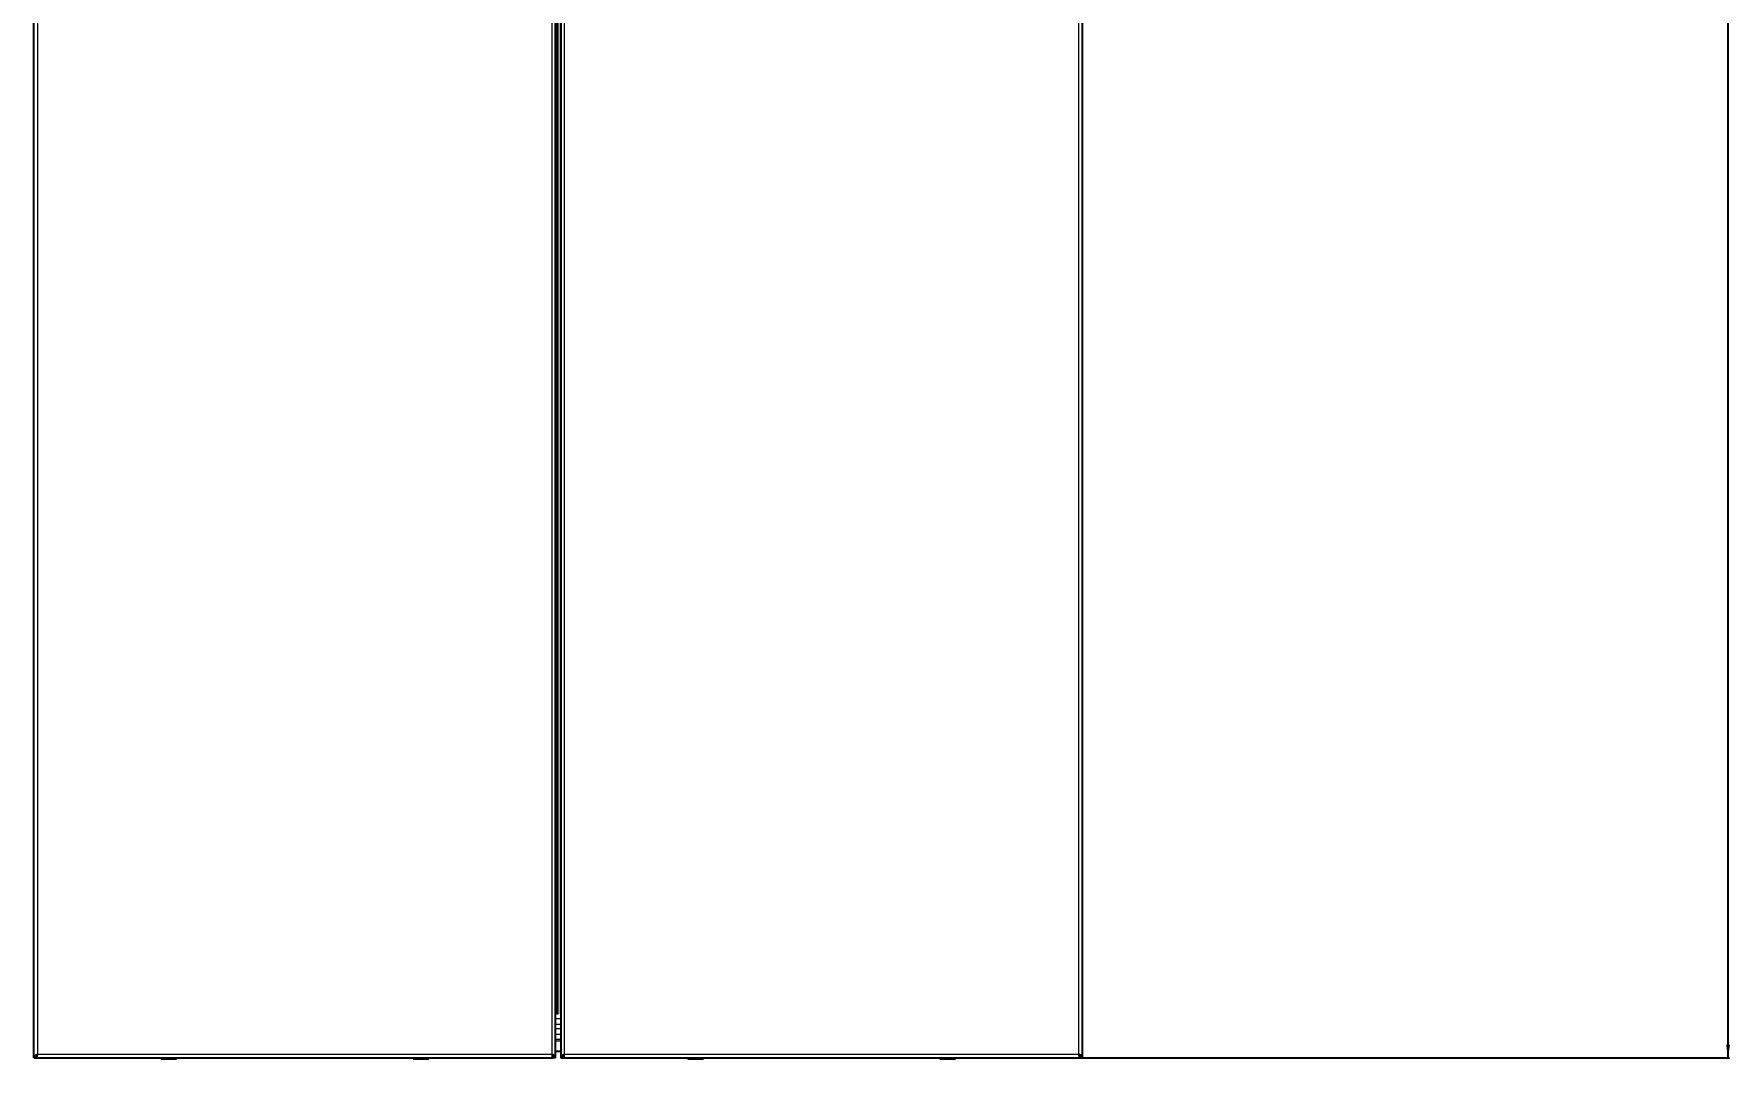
# Model space of a CAD drawing. Header units: millimetres. Extents: x -964 to 2908, y -1920 to 1219.
# Drawn here: x 1623 to 2908, y -1200 to -423 of the extents above; entities that cross this region are included whole.
import ezdxf

# ---------------------------------------------------------------- set-up
doc = ezdxf.new("R2010")
doc.units = ezdxf.units.MM
doc.layers.add('FORMAT', color=7, linetype='Continuous')
doc.styles.add('SLDTEXTSTYLE0', font='TXT', dxfattribs={"width": 0.75})
doc.dimstyles.new('SLDDIMSTYLE0', dxfattribs={"dimtxt": 20, "dimasz": 10, "dimexe": 0, "dimexo": 0.0625, "dimgap": 5, "dimtad": 2, "dimdec": 1, "dimrnd": 1e-09, "dimzin": 12, "dimdsep": 46, "dimtxsty": 'SLDTEXTSTYLE0', "dimsah": 1, "dimcen": 0.09, "dimadec": 0, "dimazin": 3, "dimtfac": 1, "dimtofl": 0, "dimtmove": 0, "dimatfit": 3, "dimfxl": 0, "dimfrac": 2, "dimtolj": 1, "dimtzin": 12, "dimarcsym": 0})

# ---------------------------------------------------------------- blocks, each defined once
blk = doc.blocks.new('_D')
at = {"layer": 'FORMAT'}
for p, q in [((2415, 756.3), (2907.2, 756.3)), ((2906.2, -1198.7), (2906.2, 756.3)), ((2415, -1198.7), (2907.2, -1198.7))]:
    blk.add_line(p, q, dxfattribs=at)
for points in [[(2906.2, 756.3), (2904.7, 746.3), (2907.7, 746.3)], [(2906.2, -1198.7), (2907.7, -1188.7), (2904.7, -1188.7)]]:
    blk.add_solid(points, dxfattribs=at)
at = {"layer": 'FORMAT', "insert": (2880.4, -250.8), "char_height": 20, "attachment_point": 1, "rotation": 90, "style": 'SLDTEXTSTYLE0'}
blk.add_mtext('1955', dxfattribs=at)

msp = doc.modelspace()

# ---------------------------------------------------------------- linework, layer by layer
at = {"color": 7, "linetype": 'Continuous', "lineweight": 25}
for p, q in [((1623.28, -1198.72), (1623.28, 756.28)), ((2018.28, -1198.72), (2018.28, 756.28)), ((2022.28, 756.28), (2022.28, -1198.72)), ((2417.28, -1198.72), (2417.28, 756.28)), ((2018.28, -1160.92), (2018.41, -1160.92)), ((2018.28, -1164.92), (2018.82, -1164.92)), ((2018.28, -1193.72), (2022.28, -1193.72)), ((1623.28, -1198.72), (1625.28, -1198.72)), ((1625.58, -1198.72), (1625.58, -1197.01)), ((1625.58, -1198.72), (2015.98, -1198.72)), ((1719.53, -1198.72), (1719.53, -1199.47)), ((1728.29, -1199.72), (1719.78, -1199.72)), ((1730.78, -1199.72), (1728.29, -1199.72)), ((1731.03, -1199.47), (1731.03, -1198.72)), ((1910.53, -1198.72), (1910.53, -1199.47)), ((1921.78, -1199.72), (1910.78, -1199.72)), ((1922.03, -1199.47), (1922.03, -1198.72)), ((2015.98, -1197), (2015.98, -1198.72)), ((2018.28, -1198.72), (2016.28, -1198.72)), ((2022.28, -1198.72), (2024.28, -1198.72)), ((2024.58, -1198.72), (2024.58, -1197.01)), ((2024.58, -1198.72), (2414.98, -1198.72)), ((2118.53, -1198.72), (2118.53, -1199.47)), ((2127.29, -1199.72), (2118.78, -1199.72)), ((2129.78, -1199.72), (2127.29, -1199.72)), ((2130.03, -1199.47), (2130.03, -1198.72)), ((2309.53, -1198.72), (2309.53, -1199.47)), ((2320.78, -1199.72), (2309.78, -1199.72)), ((2321.03, -1199.47), (2321.03, -1198.72)), ((2414.98, -1196.72), (2414.98, -1198.72)), ((2417.28, -1198.72), (2415.28, -1198.72))]:
    msp.add_line(p, q, dxfattribs=at)
at = {"color": 8, "linetype": 'Continuous', "lineweight": 18}
for p, q in [((1625.88, 753.68), (1625.88, -1196.12)), ((2015.68, -1196.12), (2015.68, 753.68)), ((2414.68, -1196.12), (2414.68, 753.68)), ((2019.29, -1165.85), (2019.29, 723.41)), ((2019.76, 723.43), (2019.76, -1165.87)), ((2020.33, -1165.53), (2020.33, 723.1)), ((2021.68, 723.1), (2021.68, -1165.53)), ((2024.88, -298.56), (2024.88, -1196.12)), ((2018.28, -1168.9), (2022.28, -1168.9)), ((2018.28, -1173.23), (2022.28, -1173.23)), ((2018.28, -1176.45), (2022.28, -1176.45)), ((2018.28, -1180.78), (2022.28, -1180.78)), ((2018.28, -1184.55), (2022.28, -1184.55)), ((2018.28, -1185.99), (2022.28, -1185.99)), ((1625.88, -1196.12), (2015.68, -1196.12)), ((1719.53, -1199.47), (1728.42, -1199.47)), ((1728.42, -1199.47), (1731.03, -1199.47)), ((1910.53, -1199.47), (1922.03, -1199.47)), ((2024.88, -1196.12), (2414.68, -1196.12)), ((2118.53, -1199.47), (2127.42, -1199.47)), ((2127.42, -1199.47), (2130.03, -1199.47)), ((2309.53, -1199.47), (2321.03, -1199.47))]:
    msp.add_line(p, q, dxfattribs=at)
at = {"color": 7, "linetype": 'Continuous', "lineweight": 25}
for centre, start, end in [((1719.78, -1199.47), 180, 270), ((1730.78, -1199.47), 270, 0), ((1910.78, -1199.47), 180, 270), ((1921.78, -1199.47), 270, 0), ((2118.78, -1199.47), 180, 270), ((2129.78, -1199.47), 270, 0), ((2309.78, -1199.47), 180, 270), ((2320.78, -1199.47), 270, 0)]:
    msp.add_arc(centre, 0.25, start, end, dxfattribs=at)
for points, knots in [([(1625.88, -1196.12), (1625.59, -1196.3), (1624.96, -1196.7), (1624.1, -1197.33), (1623.42, -1198.01), (1623.33, -1198.48), (1623.28, -1198.72)], [0, 0, 0, 0, 0.2113527, 0.4661677, 0.7210903, 1, 1, 1, 1]), ([(1625.88, -1196.12), (1625.74, -1196.5), (1625.52, -1197.12), (1625.31, -1197.98), (1625.29, -1198.47), (1625.28, -1198.72)], [0, 0, 0, 0, 0.43750004, 0.71569026, 1, 1, 1, 1]), ([(2016.28, -1198.72), (2016.25, -1198.34), (2016.21, -1197.72), (2015.94, -1196.85), (2015.77, -1196.36), (2015.68, -1196.12)], [0, 0, 0, 0, 0.4375, 0.7156903, 1, 1, 1, 1]), ([(2018.28, -1198.72), (2018.25, -1198.53), (2018.19, -1198.13), (2017.65, -1197.5), (2016.78, -1196.82), (2016.06, -1196.36), (2015.68, -1196.12)], [0, 0, 0, 0, 0.2135062, 0.4683221, 0.7232409, 1, 1, 1, 1]), ([(2024.88, -1196.12), (2024.59, -1196.3), (2023.96, -1196.7), (2023.1, -1197.33), (2022.42, -1198.01), (2022.33, -1198.48), (2022.28, -1198.72)], [0, 0, 0, 0, 0.2113527, 0.4661677, 0.7210903, 1, 1, 1, 1]), ([(2024.88, -1196.12), (2024.74, -1196.5), (2024.52, -1197.12), (2024.31, -1197.98), (2024.29, -1198.47), (2024.28, -1198.72)], [0, 0, 0, 0, 0.43750004, 0.71569026, 1, 1, 1, 1])]:
    msp.add_open_spline(points, degree=3, knots=knots, dxfattribs=at)
for points in [[(1625.58, -1198.72), (1625.6, -1198.68), (1625.65, -1198.6), (1625.73, -1198), (1625.8, -1197.14), (1625.85, -1196.46), (1625.88, -1196.12)], [(2015.68, -1196.12), (2015.7, -1196.46), (2015.75, -1197.14), (2015.83, -1198), (2015.9, -1198.6), (2015.95, -1198.68), (2015.98, -1198.72)], [(2024.58, -1198.72), (2024.6, -1198.68), (2024.65, -1198.6), (2024.73, -1198), (2024.8, -1197.14), (2024.85, -1196.46), (2024.88, -1196.12)], [(2414.68, -1196.12), (2414.7, -1196.46), (2414.75, -1197.14), (2414.83, -1198), (2414.9, -1198.6), (2414.95, -1198.68), (2414.98, -1198.72)], [(2415.28, -1198.72), (2415.24, -1198.28), (2415.17, -1197.42), (2414.84, -1196.55), (2414.68, -1196.12)], [(2417.28, -1198.72), (2417.24, -1198.5), (2417.16, -1198.07), (2416.56, -1197.42), (2415.7, -1196.77), (2415.02, -1196.33), (2414.68, -1196.12)], [(2414.68, -1196.12), (2414.7, -1196.2), (2414.75, -1196.35), (2414.83, -1196.55), (2414.9, -1196.69), (2414.95, -1196.71), (2414.98, -1196.72)]]:
    msp.add_open_spline(points, degree=3, dxfattribs=at)

# ---------------------------------------------------------------- dimensions: what is measured, and where the dimension line sits
at = {"layer": 'FORMAT'}
dim = msp.add_linear_dim(base=(2906.19, 756.28), p1=(2414.98, -1198.72), p2=(2414.98, 756.28), angle=90, dimstyle='SLDDIMSTYLE0', dxfattribs=at)
dim.commit()
dim.dimension.update_dxf_attribs({"geometry": '_D', "text_midpoint": (2906.19, -221.22), "dimtype": 160})

doc.saveas('drawing.dxf')
